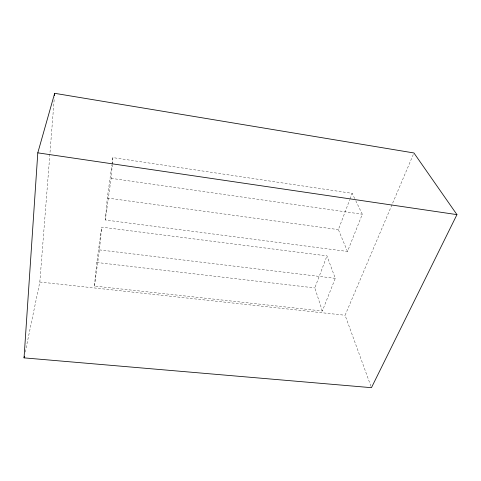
<?xml version="1.0" encoding="UTF-8"?>
<svg xmlns="http://www.w3.org/2000/svg" width="481" height="481" viewBox="0 0 481 481"><rect width="100%" height="100%" fill="white"/><g stroke="black" fill="none" stroke-linecap="round" stroke-linejoin="round"><path stroke-width="0.36" stroke-dasharray="2.4 1.8" d="M25.265 352.038L39.827 282.01L54.305 97.811M355.766 200.751L362.313 214.231L347.48 251.461L105.297 219.985L111.135 178.331L112.283 165.007M112.35 164.268L112.921 157.606L352.17 193.338L355.441 200.078M105.297 219.985L107.305 198.028L111.899 164.959M94.432 286.051L99.435 249.88L101.659 227.14L326.954 255.898L335.281 278.337L322.324 310.997L94.432 286.051L96.807 262.476L101.659 227.14M112.001 164.219L112.921 157.606M322.324 310.997L314.827 287.927L326.954 255.898M347.48 251.461L338.371 229.629L349.783 199.615M350.048 198.918L352.17 193.338M370.941 386.273L345.093 315.253L413.648 153.661M39.827 282.01L345.093 315.253M96.807 262.476L314.827 287.927M99.435 249.88L335.281 278.337M107.305 198.028L338.371 229.629M111.135 178.331L362.313 214.231"/><path stroke-width="0.72" d="M24.05 357.87L37.795 152.844L54.66 93.32L413.943 152.97L456.95 214.628L371.452 387.68L24.05 357.87L24.351 356.415M54.485 95.563L54.66 93.32M37.795 152.844L456.95 214.628"/></g></svg>
